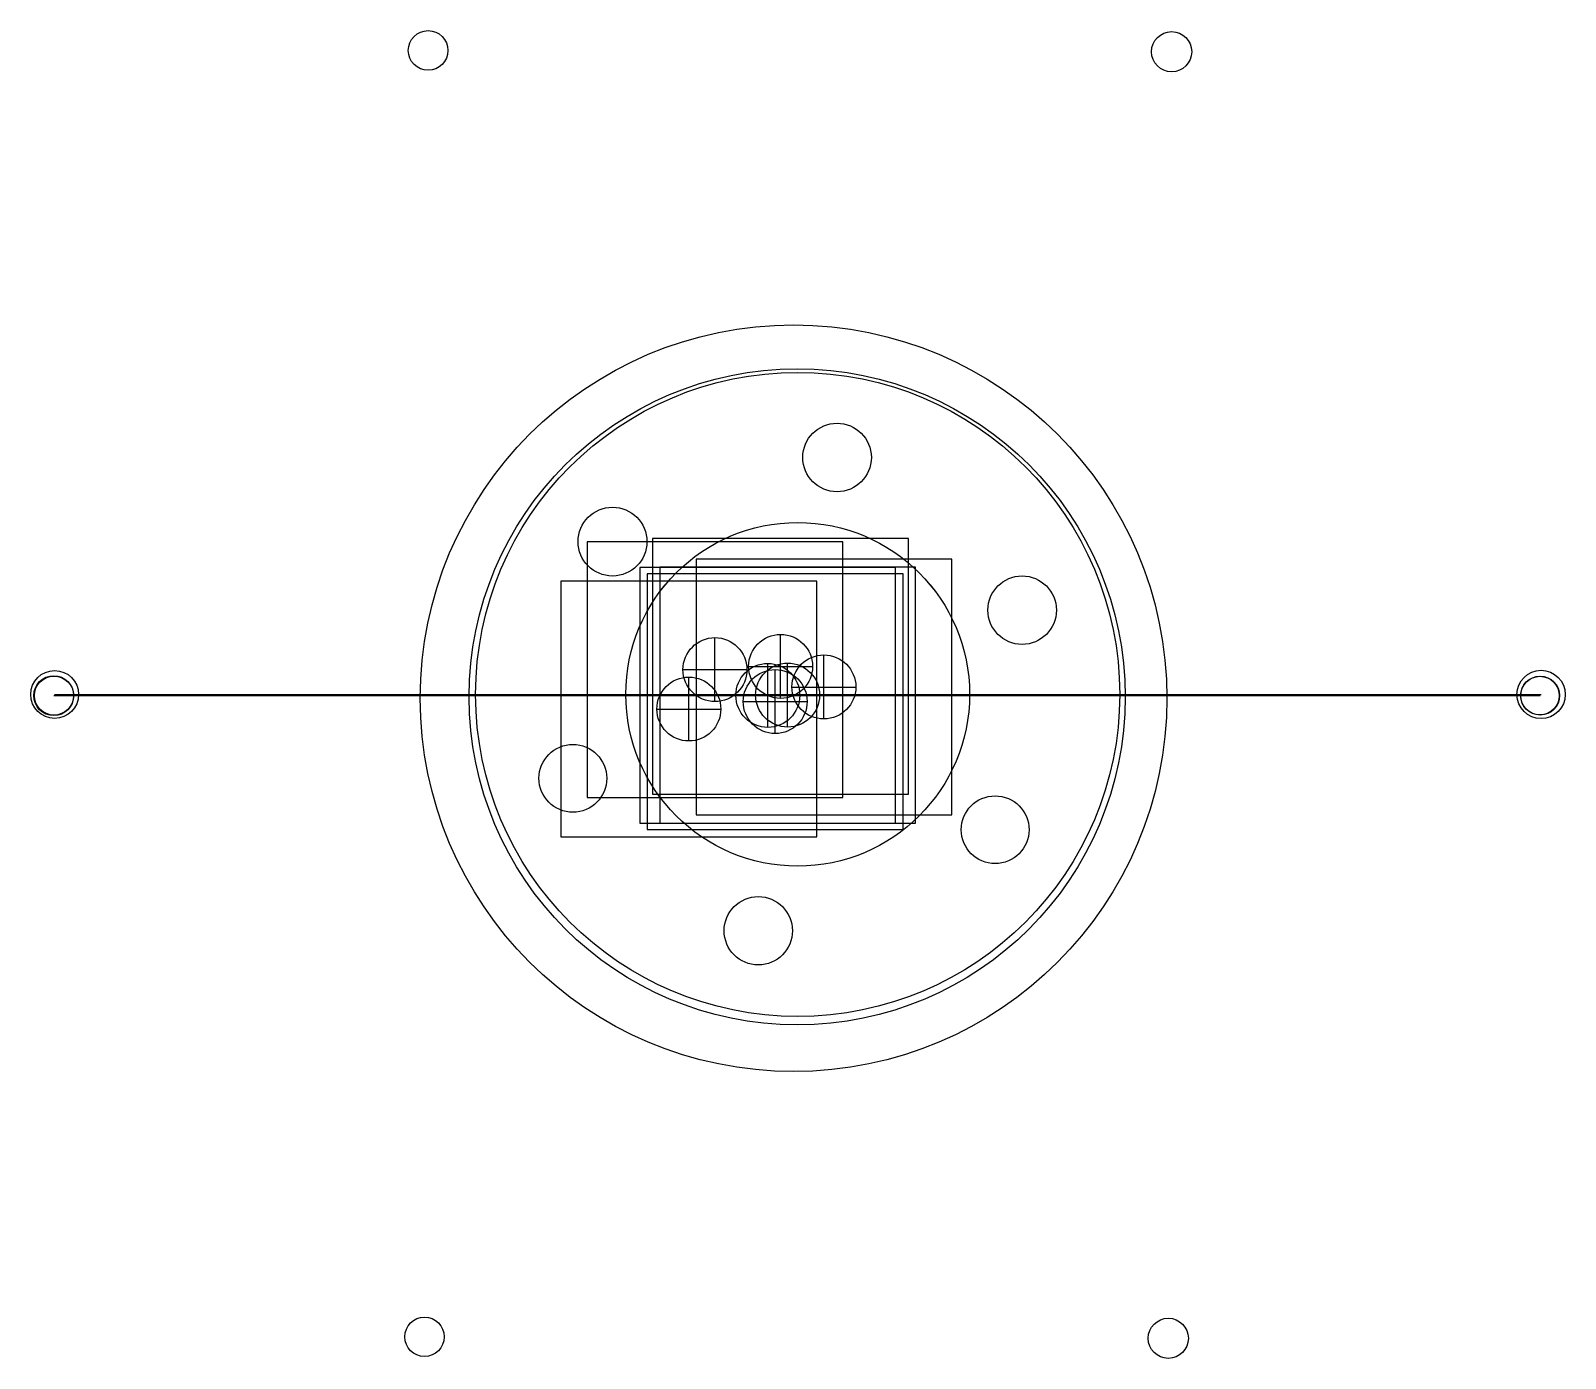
# Model space of a CAD drawing. Header units: inches. Extents: x -6 to 6, y -5.2 to 5.2.
import ezdxf

# ---------------------------------------------------------------- set-up
doc = ezdxf.new("R2010")
doc.units = ezdxf.units.IN
doc.header["$MEASUREMENT"] = 0
doc.layers.add('1_Wrangler Top', color=15, linetype='Continuous')
doc.layers.add('2_Wrangler Bottom', color=15, linetype='Continuous')

msp = doc.modelspace()

# ---------------------------------------------------------------- linework, layer by layer
at = {"layer": '1_Wrangler Top', "color": 7}
for p, q in [((-0.234, -0.258, 0.966), (-0.234, 0.242, 0.966)), ((0.205, -0.193, 0.423), (0.205, 0.307, 0.424)), ((-0.851, -0.365), (-0.851, 0.135)), ((-0.176, -0.307, 1.17), (-0.176, 0.193, 1.17)), ((-0.045, 0.057, 0.425), (0.455, 0.057, 0.423)), ((-5.817, -0.01, 1.089), (5.806, -0.01, 1.089)), ((-1.101, -0.115), (-0.601, -0.115)), ((-0.484, -0.008, 0.966), (0.016, -0.008, 0.966)), ((-0.426, -0.057, 1.17), (0.074, -0.057, 1.17))]:
    msp.add_line(p, q, dxfattribs=at)
for points in [[(-1.234, -1.008, 0.966), (0.766, -1.008, 0.965), (0.766, 0.992, 0.966), (-1.234, 0.992, 0.967), (-1.234, -1.008, 0.966)], [(-0.795, -0.943, 0.425), (1.205, -0.943, 0.417), (1.205, 1.057, 0.423), (-0.795, 1.057, 0.431), (-0.795, -0.943, 0.425)], [(-1.851, -1.115, 0), (0.149, -1.115, 0), (0.149, 0.885, 0), (-1.851, 0.885, 0), (-1.851, -1.115, 0)], [(-1.176, -1.057, 1.17), (0.824, -1.057, 1.17), (0.824, 0.943, 1.171), (-1.176, 0.943, 1.171), (-1.176, -1.057, 1.17)]]:
    msp.add_polyline3d(points, dxfattribs=at)
for centre, radius in [((-2.89, 5.035, 1.09), 0.155), ((2.924, 5.025, 1.102), 0.157), ((-0.004, -0.02, 0.99), 2.565), ((0.308, 1.852, 0.871), 0.268), ((-1.448, 1.194, 0.874), 0.269), ((1.755, 0.658, 0.869), 0.268), ((-5.815, -0.01, 1.09), 0.153), ((-0.851, -0.115), 0.25), ((5.804, -0.01, 1.093), 0.151), ((-1.758, -0.657, 0.833), 0.265), ((1.544, -1.059, 0.773), 0.265), ((-0.308, -1.849, 0.791), 0.267), ((-2.918, -5.024, 1.102), 0.154), ((2.898, -5.036, 1.019), 0.157)]:
    msp.add_circle(centre, radius, dxfattribs=at)
at = {"layer": '1_Wrangler Top', "color": 7, "extrusion": (1.13406e-05, -0.000237328, 1)}
for centre, radius in [((0, 0, 0.697), 1.344), ((-5.817, -0.01, 1.089), 0.156), ((5.806, -0.01, 1.084), 0.152)]:
    msp.add_circle(centre, radius, dxfattribs=at)
at = {"layer": '1_Wrangler Top', "color": 7, "extrusion": (0.000364137, -0.000377591, 1)}
msp.add_circle((-0.234, -0.008, 0.966), 0.25, dxfattribs=at)
at = {"layer": '1_Wrangler Top', "color": 7, "extrusion": (0.004091, -0.002982, 0.999987)}
msp.add_circle((0.203, 0.059, 0.424), 0.25, dxfattribs=at)
at = {"layer": '1_Wrangler Top', "color": 7, "extrusion": (-1.20554e-05, -0.000472963, 1)}
msp.add_circle((-0.176, -0.056, 1.17), 0.25, dxfattribs=at)
at = {"layer": '2_Wrangler Bottom', "color": 7}
for p, q in [((-0.647, -0.057), (-0.647, 0.443)), ((-0.647, -0.057), (-0.647, 0.443)), ((-0.134, -0.032, 1.177), (-0.134, 0.468, 1.177)), ((-0.134, -0.032, 1.177), (-0.134, 0.468, 1.177)), ((-0.079, -0.257, 0.694), (-0.079, 0.243, 0.694)), ((-0.079, -0.257, 0.694), (-0.079, 0.243, 0.694)), ((-0.897, 0.193), (-0.397, 0.193)), ((-0.897, 0.193), (-0.397, 0.193)), ((-0.384, 0.218, 1.177), (0.116, 0.218, 1.177)), ((-0.384, 0.218, 1.177), (0.116, 0.218, 1.177)), ((-5.81, -0.002, 1.092), (5.813, -0.002, 1.092)), ((-5.81, -0.002, 1.092), (5.813, -0.002, 1.092)), ((-0.329, -0.007, 0.695), (0.171, -0.007, 0.694)), ((-0.329, -0.007, 0.695), (0.171, -0.007, 0.694))]:
    msp.add_line(p, q, dxfattribs=at)
for points in [[(-1.134, -0.782, 1.177), (0.866, -0.782, 1.176), (0.866, 1.218, 1.178), (-1.134, 1.218, 1.178), (-1.134, -0.782, 1.177)], [(-1.134, -0.782, 1.177), (0.866, -0.782, 1.176), (0.866, 1.218, 1.178), (-1.134, 1.218, 1.178), (-1.134, -0.782, 1.177)], [(-1.647, -0.807, 0), (0.353, -0.807, 0), (0.353, 1.193, 0), (-1.647, 1.193, 0), (-1.647, -0.807, 0)], [(-1.647, -0.807, 0), (0.353, -0.807, 0), (0.353, 1.193, 0), (-1.647, 1.193, 0), (-1.647, -0.807, 0)], [(-1.079, -1.007, 0.695), (0.921, -1.007, 0.694), (0.921, 0.993, 0.694), (-1.079, 0.993, 0.695), (-1.079, -1.007, 0.695)], [(-1.079, -1.007, 0.695), (0.921, -1.007, 0.694), (0.921, 0.993, 0.694), (-1.079, 0.993, 0.695), (-1.079, -1.007, 0.695)]]:
    msp.add_polyline3d(points, dxfattribs=at)
for centre, radius in [((-0.032, -0.031, 1.213), 2.919), ((-0.032, -0.031, 1.213), 2.919), ((0, -0.001, 0.826), 2.518), ((0, -0.001, 0.826), 2.518), ((-0.647, 0.193), 0.25), ((-0.647, 0.193), 0.25)]:
    msp.add_circle(centre, radius, dxfattribs=at)
at = {"layer": '2_Wrangler Bottom', "color": 7, "extrusion": (1.37428e-05, -0.000211156, 1)}
for centre, radius in [((0, 0, 0.575), 1.344), ((0, 0, 0.575), 1.344), ((-5.81, -0.001, 1.092), 0.187), ((-5.81, -0.001, 1.092), 0.187), ((5.813, -0.001, 1.077), 0.189), ((5.813, -0.001, 1.077), 0.189)]:
    msp.add_circle(centre, radius, dxfattribs=at)
at = {"layer": '2_Wrangler Bottom', "color": 7, "extrusion": (0.000319687, -0.000772661, 1)}
msp.add_circle((-0.134, 0.219, 1.177), 0.25, dxfattribs=at)
msp.add_circle((-0.134, 0.219, 1.177), 0.25, dxfattribs=at)
at = {"layer": '2_Wrangler Bottom', "color": 7, "extrusion": (0.000379972, -0.000191428, 1)}
msp.add_circle((-0.079, -0.006, 0.694), 0.25, dxfattribs=at)
msp.add_circle((-0.079, -0.006, 0.694), 0.25, dxfattribs=at)

doc.saveas('drawing.dxf')
